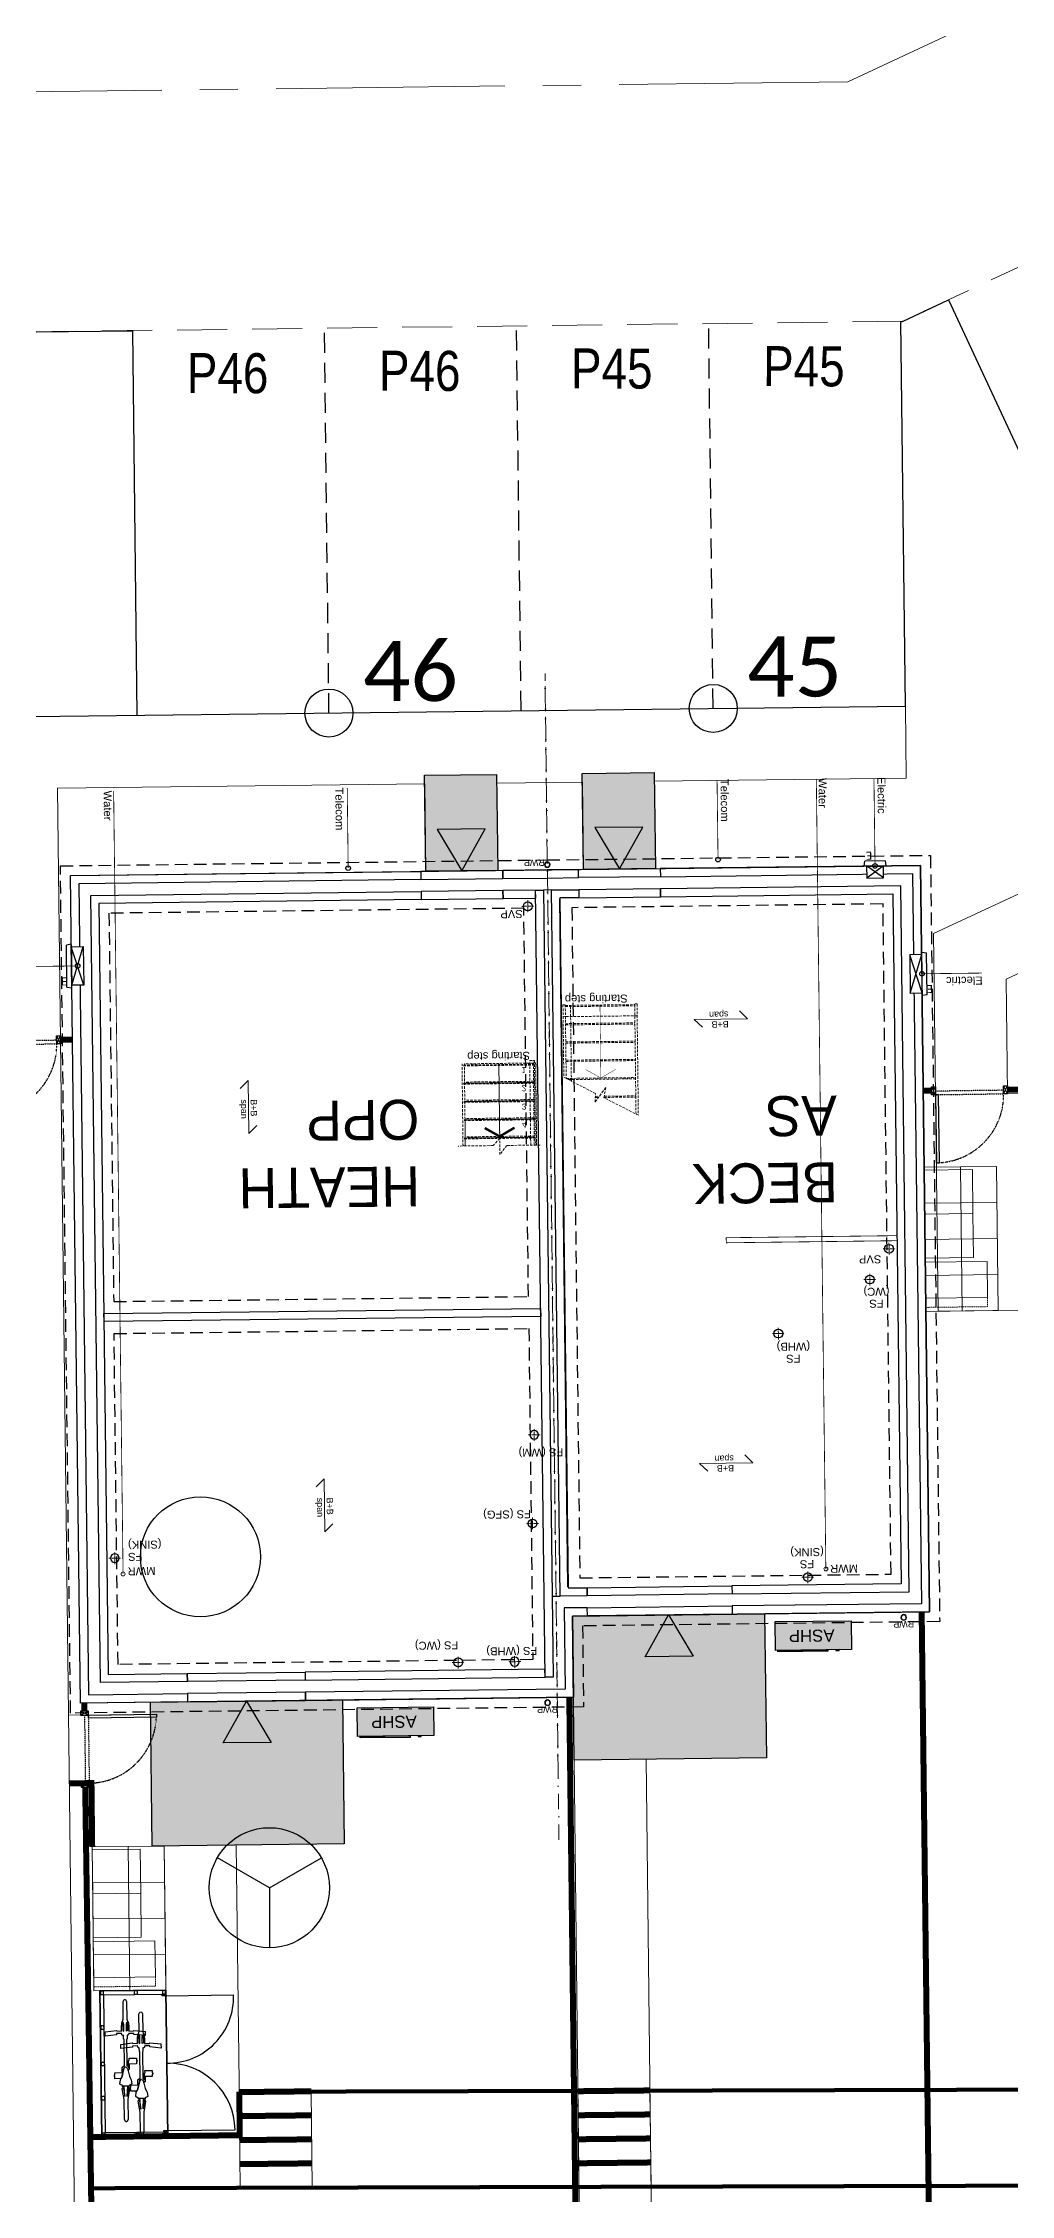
# Model space of a CAD drawing. Extents: x 287880777 to 288144713, y 62793326 to 63089570.
# Drawn here: x 288073657 to 288085748, y 62979388 to 63006275 of the extents above; entities that cross this region are included whole.
import ezdxf
from ezdxf.enums import TextEntityAlignment as Align

# ---------------------------------------------------------------- set-up
doc = ezdxf.new("R2010")
doc.units = 0
doc.set_wipeout_variables(frame=1)
for name, pattern in [('CENTER', [2, 1.25, -0.25, 0.25, -0.25]), ('Dash', [6.35, 3.175, -3.175]), ('DASHDOT', [25.4, 12.7, -6.35, 0, -6.35]), ('DASHED', [1.4, 0.7, -0.7]), ('DASHED2', [0.375, 0.25, -0.125]), ('HIDDEN', [9.525, 6.35, -3.175]), ('XREF - NORTHERN HIGHWAY DESIGN$0$CENTER2', [28.575, 19.05, -3.175, 3.175, -3.175]), ('XREF - NORTHERN HIGHWAY DESIGN$0$DASHED2', [0.375, 0.25, -0.125])]:
    doc.linetypes.add(name, pattern=pattern)
doc.layers.get('0').update_dxf_attribs({"color": 252})
for name, color, linetype in [('drier', 3, 'Continuous'), ('EXP - PEN 1', 1, 'Continuous'), ('NAR DETAIL', 2, 'Continuous'), ('NAR PARKING', 7, 'DASHED2'), ('NAR PATIO', 3, 'Continuous'), ('NAR PRIVATE DRIVE', 6, 'Continuous'), ('NAR PRIVATE PATH HATCH', 8, 'Continuous'), ('NAR ROLLOVERS', 76, 'DASHED'), ('NAR TENURE', 211, 'Continuous'), ('NAR_SUBS_PLANS', 7, 'Continuous'), ('Wain-Blown insulation', 9, 'Continuous'), ('Wain-Centre Line', 10, 'Continuous'), ('Wain-Drainage Foul', 6, 'Continuous'), ('Wain-Drainage Foul Text', 2, 'Continuous'), ('Wain-Electrics', 3, 'Continuous'), ('Wain-Foundation acessories', 9, 'Continuous'), ('Wain-Foundation Line', 9, 'Continuous'), ('Wain-Meter box', 9, 'Continuous'), ('Wain-RWP', 9, 'Continuous'), ('Wain-Services Run (Electric)', 10, 'Continuous'), ('Wain-Services Run (Telecom)', 190, 'Continuous'), ('Wain-Stair 1', 2, 'Continuous'), ('Wain-Stair numbers', 9, 'Continuous'), ('Wain-Wall (Brick Hatch)', 2, 'Continuous'), ('Wain-Wall (Cavity Wall - Internal Leaf)', 4, 'Continuous'), ('Wain-Wall (External)', 4, 'Continuous'), ('Wain-Wall (Internal)', 4, 'Continuous')]:
    doc.layers.add(name, color=color, linetype=linetype)
for name, color, linetype, lineweight in [('EXP - STEPS', 240, 'Continuous', 18), ('NAR BIN STORAGE', 2, 'Continuous', 0), ('NAR CBF', 34, 'FENCELINE2', 0), ('NAR M4(2)', 94, 'Continuous', 30), ('NAR PATHS', 3, 'Continuous', 0), ('Wain-Text', 2, 'Continuous', 25), ('XREF - NORTHERN HIGHWAY DESIGN$0$EXP - HIGHWAY CENTRELINE', 3, 'XREF - NORTHERN HIGHWAY DESIGN$0$CENTER2', 18), ('XREF - NORTHERN HIGHWAY DESIGN$0$EXP - PRIVATE CHANNEL', 3, 'XREF - NORTHERN HIGHWAY DESIGN$0$DASHED2', 9)]:
    doc.layers.add(name, color=color, linetype=linetype, lineweight=lineweight)
for name, color, linetype, true_color in [('NAR DOOR OPENINGS', 140, 'Continuous', 0x00bfff), ('NAR EV CHARGING POINT', 3, 'Continuous', 0x00ff00), ('NAR HOUSE TYPE NAMES', 1, 'Continuous', 0xff0000), ('RL-Fittings', 252, 'Continuous', 0x8f8f8e), ('Wain-Services Run (Water', 145, 'Continuous', 0x3481b8)]:
    doc.layers.add(name, color=color, linetype=linetype, true_color=true_color)
doc.layers.add('Wain-Mains Water Riser', color=152, linetype='Continuous', lineweight=25, true_color=0x2776bb)
doc.layers.add('Wain-Mains Water Riser Text', color=152, linetype='Continuous', lineweight=25, true_color=0x2776bb)
doc.styles.add('DD Arial Narrow', font='ARIALN.TTF', dxfattribs={"height": 100})
doc.styles.get("Standard").update_dxf_attribs({"font": 'arial.ttf'})
doc.styles.add('XREF - ARCHITECT LAYOUT$0$DD Arial Narrow', font='ARIALN.TTF', dxfattribs={"height": 100})
doc.linetypes.add('FENCELINE2', pattern='A,0.25,-0.1,[132,ltypeshp.shx,S=0.1,R=0,X=-0.1,Y=0],-0.1,1', length=1.45)

# ---------------------------------------------------------------- blocks, each defined once
blk = doc.blocks.new('Drainage Pipe')
at = {"linetype": 'CENTER', "lineweight": 13, "ltscale": 20}
for p, q in [((-41681, 78687), (-41831, 78687)), ((-41756, 78762), (-41756, 78612))]:
    blk.add_line(p, q, dxfattribs=at)
blk.add_circle((-41756, 78687), 55)
blk = doc.blocks.new('RWP')
for radius in [35, 31.5]:
    blk.add_circle((35, 35), radius)
blk = doc.blocks.new('Wall mounted meter - Electric (Plan)')
blk.add_wipeout([(-7157, 85115), (-7157, 84635), (-7007, 84635), (-7007, 85115)])
for p, q in [((-7217, 85137), (-7157, 85147)), ((-7217, 85137), (-7217, 84613)), ((-7157, 85147), (-7157, 84603)), ((-7007, 85115), (-7157, 85115)), ((-7007, 84635), (-7007, 85115)), ((-7157, 84603), (-7217, 84613)), ((-7157, 84635), (-7007, 84635))]:
    blk.add_line(p, q)
at = {"color": 9}
for p, q in [((-7157, 85115), (-7007, 84635)), ((-7007, 85115), (-7157, 84635))]:
    blk.add_line(p, q, dxfattribs=at)
at = {"lineweight": 0, "insert": (-7368, 85117), "char_height": 100, "width": 133.81, "attachment_point": 1, "line_spacing_factor": 0.9}
blk.add_mtext('\\A1;\\pi78.42052,t378.42052;{\\fCalibri|b0|i0|c0|p34;E}', dxfattribs=at)
blk = doc.blocks.new('ASHP')
at = {"transparency": 33554457}
h = blk.add_hatch(color=256, dxfattribs=at)
h.dxf.hatch_style = 1
h.paths.add_polyline_path([(548853, -2506), (548853, -2866), (547903, -2866), (547903, -2506)])
at = {"flags": 128}
blk.add_lwpolyline([(548853, -2506), (548853, -2866), (547903, -2866), (547903, -2506)], close=True, dxfattribs=at)
for points in [[(548098, -2496), (548058, -2496), (548058, -2506), (548098, -2506)], [(548199, -2488), (548821, -2488), (548821, -2506), (548199, -2506)]]:
    blk.add_lwpolyline(points, close=True)
at = {"layer": 'Wain-Electrics', "lineweight": 0, "insert": (548112, -2609), "char_height": 150, "width": 2397.38, "attachment_point": 1, "line_spacing_factor": 0.9}
blk.add_mtext('\\A1;ASHP ', dxfattribs=at)
at = {"layer": 'Wain-Text', "lineweight": 0, "insert": (548112, -2609), "char_height": 150, "width": 2397.38, "attachment_point": 1, "line_spacing_factor": 0.9}
blk.add_mtext('\\A1;ASHP ', dxfattribs=at)
blk = doc.blocks.new('Span symbol - Beam & block')
at = {"linetype": 'Continuous', "lineweight": 13}
for p, q in [((-5342, 71790), (-6007, 71790)), ((-6007, 71790), (-5906, 71689)), ((-5442, 71890), (-5342, 71790))]:
    blk.add_line(p, q, dxfattribs=at)
at = {"insert": (-5770, 71896), "char_height": 80, "attachment_point": 1, "line_spacing_factor": 0.9}
blk.add_mtext('B+B\\Pspan', dxfattribs=at)
blk = doc.blocks.new('Stairs (foundation plan)')
at = {"layer": 'Wain-Stair 1', "linetype": 'HIDDEN', "lineweight": 5, "ltscale": 5}
for p, q in [((-460, 1026), (-460, -1)), ((-460, 1026), (-460, -1)), ((-443, 937), (443, 937)), ((-443, 927), (443, 927)), ((-431, 1026), (-431, -1)), ((-431, 912), (-431, 1026)), ((-431, 912), (-431, 1026)), ((-431, 684), (-431, 927)), ((-431, 927), (431, 927)), ((-431, 684), (-431, 927)), ((431, 912), (-431, 912)), ((0, 0), (0, 937)), ((386, 1026), (386, -30)), ((431, 1026), (431, -30)), ((444, -30), (444, 1026)), ((460, -1), (460, 1026)), ((460, 1026), (460, -1)), ((460, 1026), (460, -1)), ((460, 1026), (460, -1)), ((-443, 709), (443, 709)), ((-443, 699), (443, 699)), ((-431, 699), (431, 699)), ((431, 684), (-431, 684)), ((-443, 481), (443, 481)), ((-443, 471), (443, 471)), ((-431, 471), (431, 471)), ((431, 456), (-431, 456)), ((-443, 253), (443, 253)), ((-443, 243), (443, 243)), ((-443, 25), (443, 25)), ((-443, 15), (443, 15)), ((-431, 243), (431, 243)), ((431, 228), (-431, 228)), ((431, 0), (-431, 0)), ((386, -30), (444, -30)), ((431, -1), (460, -1))]:
    blk.add_line(p, q, dxfattribs=at)
for points in [[(504, 1026), (87, 1026), (0, 1140), (0, 937), (-83, 1026), (-522, 1026)], [(0, 912), (0, 0)]]:
    blk.add_lwpolyline(points, dxfattribs=at)
at = {"layer": 'Wain-Stair 1', "linetype": 'HIDDEN', "lineweight": 5, "ltscale": 5, "const_width": 30}
blk.add_lwpolyline([(186, 805), (186, 805), (0, 912), (-186, 805), (-186, 805)], dxfattribs=at)
at = {"layer": 'Wain-Stair 1', "linetype": 'HIDDEN', "lineweight": 5, "ltscale": 5}
for s, p in [('4', (310, 733)), ('3', (310, 506)), ('2', (310, 278)), ('1', (310, 50))]:
    blk.add_text(s, height=75, dxfattribs=at).set_placement(p, align=Align.CENTER)
blk = doc.blocks.new('Stairs Subs (Beckfold)')
at = {"layer": 'Wain-Stair 1', "color": 9, "linetype": 'HIDDEN', "lineweight": 9, "ltscale": 5}
for p, q in [((-925, 0), (-925, 1392)), ((-896, 1377), (-896, 0)), ((-498, 1164), (-896, 1164)), ((-501, 1149), (-896, 1149)), ((-390, 1164), (-429, 1164)), ((-57, 936), (-896, 936)), ((-29, 921), (-896, 921)), ((-94, 955), (-94, 9)), ((-29, 0), (-29, 921)), ((0, 0), (0, 906)), ((-29, 708), (-896, 708)), ((-29, 693), (-896, 693)), ((-29, 480), (-896, 480)), ((-29, 465), (-896, 465)), ((-925, 149), (0, 149)), ((-896, 0), (-925, 0)), ((-29, 252), (-896, 252)), ((-29, 237), (-896, 237)), ((-29, 24), (-896, 24)), ((-29, 9), (-896, 9)), ((0, 0), (-29, 0))]:
    blk.add_line(p, q, dxfattribs=at)
for points in [[(-925, 1392), (-498, 1167), (-522, 1041), (-386, 1221), (-394, 1114), (0, 906)], [(-391, 1149), (-441, 1149)]]:
    blk.add_lwpolyline(points, dxfattribs=at)
at = {"layer": 'Wain-Stair numbers', "color": 253, "const_width": 5}
for points in [[(-276, 814), (-276, 814), (-462, 921), (-649, 814), (-649, 814)], [(-462, 921), (-462, 9)]]:
    blk.add_lwpolyline(points, dxfattribs=at)
at = {"layer": 'Wain-Stair numbers', "color": 9, "insert": (-417, -18), "char_height": 100, "width": 1584.27, "attachment_point": 2, "line_spacing_factor": 0.9}
blk.add_mtext('Starting step ', dxfattribs=at)
blk = doc.blocks.new('Slimline meter box front')
at = {"color": 0, "linetype": 'ByBlock', "lineweight": -2, "transparency": 16777216}
blk.add_wipeout([(62, 206), (271, 206), (271, 356), (62, 356)], dxfattribs=at)
for p, q in [((271, 356), (62, 356)), ((62, 356), (62, 206)), ((271, 206), (271, 356)), ((30, 206), (303, 206)), ((40, 146), (30, 206)), ((40, 146), (293, 146)), ((303, 206), (293, 146))]:
    blk.add_line(p, q, dxfattribs=at)
at = {"color": 9}
for p, q in [((62, 206), (271, 356)), ((62, 356), (271, 206))]:
    blk.add_line(p, q, dxfattribs=at)
at = {"lineweight": 0, "insert": (123, 128), "char_height": 100, "width": 133.81, "attachment_point": 1, "line_spacing_factor": 0.9}
blk.add_mtext('\\A1;\\pi78.42052,t378.42052;{\\fCalibri|b0|i0|c0|p34;E}', dxfattribs=at)
blk = doc.blocks.new('A$Cee92f38c')
at = {"layer": 'NAR M4(2)', "ltscale": 10, "transparency": 33554585}
h = blk.add_hatch(color=256, dxfattribs=at)
h.dxf.hatch_style = 1
h.paths.add_polyline_path([(0, 1.2), (0.9, 1.2), (0.9, 0), (0, 0)])
at = {"layer": 'NAR M4(2)', "ltscale": 0.25}
blk.add_lwpolyline([(0, 1.2), (0, 0), (0.9, 0), (0.9, 1.2)], close=True, dxfattribs=at)
blk = doc.blocks.new('A$C3d9247a0')
at = {"layer": 'NAR DOOR OPENINGS', "transparency": 33554610}
h = blk.add_hatch(color=256, dxfattribs=at)
h.dxf.hatch_style = 1
h.paths.add_polyline_path([(450, 1200), (150, 680), (750, 680)])
at = {"layer": 'NAR DOOR OPENINGS'}
blk.add_lwpolyline([(450, 1200), (150, 680), (750, 680)], close=True, dxfattribs=at)
at = {"layer": 'NAR M4(2)', "ltscale": 10, "transparency": 33554585, "xscale": -1000, "yscale": 1000, "zscale": 1000}
blk.add_blockref('A$Cee92f38c', (900, 0), dxfattribs=at)
blk = doc.blocks.new('A$C324e72f9')
at = {"layer": 'NAR DOOR OPENINGS', "transparency": 33554610}
h = blk.add_hatch(color=256, dxfattribs=at)
h.dxf.hatch_style = 1
h.paths.add_polyline_path([(1200, 0), (900, 520), (1500, 520)])
at = {"layer": 'NAR PRIVATE PATH HATCH', "transparency": 33554597}
h = blk.add_hatch(color=256, dxfattribs=at)
h.dxf.hatch_style = 1
h.paths.add_polyline_path([(2400, 0), (0, 0), (0, 1800), (2400, 1800)])
at = {"layer": 'NAR DOOR OPENINGS'}
blk.add_lwpolyline([(1200, 0), (900, 520), (1500, 520)], close=True, dxfattribs=at)
at = {"layer": 'NAR PATIO'}
blk.add_lwpolyline([(2400, 0), (0, 0), (0, 1800), (2400, 1800)], close=True, dxfattribs=at)
blk = doc.blocks.new('XREF - NORTHERN HIGHWAY DESIGN')
at = {"layer": 'XREF - NORTHERN HIGHWAY DESIGN$0$EXP - HIGHWAY CENTRELINE', "ltscale": 0.15}
blk.add_lwpolyline([(644.044, 272.911), (638.706, 270.425), (627.403, 270.289)], dxfattribs=at)
at = {"layer": 'XREF - NORTHERN HIGHWAY DESIGN$0$EXP - PRIVATE CHANNEL', "ltscale": 2.5}
blk.add_lwpolyline([(645.311, 270.191), (639.387, 267.433), (627.439, 267.289)], dxfattribs=at)
blk = doc.blocks.new('A$Cfbc31330')
at = {"layer": 'RL-Fittings', "ltscale": 0.859024}
for p, q in [((0, 0.288), (0.033, 0.305)), ((0.033, 0.305), (0.301, 0.305)), ((0.301, 0.305), (0.309, 0.305)), ((0.309, 0.305), (0.459, 0.331)), ((0.467, 0.314), (0.351, 0.297)), ((0.351, 0.297), (0.501, 0.306)), ((0.459, 0.331), (0.484, 0.322)), ((0.501, 0.306), (0.467, 0.314)), ((0.484, 0.322), (0.509, 0.331)), ((0.501, 0.322), (0.501, 0.239)), ((0.509, 0.339), (0.526, 0.364)), ((0.509, 0.331), (0.509, 0.339)), ((0.526, 0.364), (0.584, 0.356)), ((0.584, 0.356), (0.601, 0.347)), ((0.601, 0.431), (0.634, 0.431)), ((0.601, 0.347), (0.601, 0.431)), ((0.601, 0.347), (0.634, 0.331)), ((0.634, 0.331), (0.601, 0.347)), ((0.634, 0.439), (0.651, 0.439)), ((0.634, 0.431), (0.634, 0.439)), ((0.634, 0.331), (0.71, 0.314)), ((0.71, 0.314), (0.634, 0.331)), ((0.651, 0.439), (0.651, 0.431)), ((0.651, 0.431), (0.684, 0.431)), ((0.684, 0.431), (0.685, 0.331)), ((0.685, 0.331), (0.76, 0.331)), ((0.71, 0.314), (0.743, 0.306)), ((0.743, 0.306), (0.71, 0.314)), ((0.743, 0.306), (0.76, 0.289)), ((0.76, 0.289), (0.743, 0.306)), ((0.76, 0.331), (0.76, 0.314)), ((0.76, 0.314), (0.776, 0.314)), ((0.776, 0.314), (0.776, 0.297)), ((1.144, 0.298), (1.152, 0.306)), ((1.152, 0.306), (1.202, 0.306)), ((1.194, 0.561), (1.252, 0.561)), ((1.211, 0.402), (1.194, 0.561)), ((1.202, 0.323), (1.227, 0.331)), ((1.202, 0.306), (1.202, 0.323)), ((1.227, 0.402), (1.211, 0.402)), ((1.227, 0.331), (1.227, 0.402)), ((1.252, 0.561), (1.269, 0.402)), ((1.269, 0.402), (1.261, 0.394)), ((1.265, 0.398), (1.261, 0.331)), ((1.261, 0.331), (1.327, 0.331)), ((1.269, 0.314), (1.261, 0.298)), ((1.386, 0.315), (1.269, 0.314)), ((1.327, 0.331), (1.394, 0.323)), ((1.352, 0.298), (1.386, 0.306)), ((1.394, 0.323), (1.394, 0.315)), ((1.394, 0.315), (1.428, 0.306)), ((1.428, 0.306), (1.67, 0.306)), ((1.67, 0.306), (1.698, 0.292)), ((0, 0.272), (0, 0.288)), ((0.033, 0.255), (0, 0.272)), ((0.301, 0.255), (0.033, 0.255)), ((0.309, 0.255), (0.301, 0.255)), ((0.459, 0.23), (0.309, 0.255)), ((0.468, 0.247), (0.351, 0.264)), ((0.351, 0.264), (0.501, 0.255)), ((0.484, 0.239), (0.459, 0.23)), ((0.501, 0.255), (0.468, 0.247)), ((0.509, 0.23), (0.484, 0.239)), ((0.509, 0.222), (0.509, 0.23)), ((0.526, 0.197), (0.509, 0.222)), ((0.584, 0.205), (0.526, 0.197)), ((0.601, 0.214), (0.584, 0.205)), ((0.635, 0.231), (0.601, 0.214)), ((0.71, 0.247), (0.635, 0.231)), ((0.743, 0.256), (0.71, 0.247)), ((0.726, 0.247), (0.718, 0.247)), ((0.726, 0.231), (0.726, 0.247)), ((0.801, 0.231), (0.726, 0.231)), ((0.76, 0.272), (0.743, 0.256)), ((0.76, 0.289), (0.76, 0.281)), ((0.76, 0.281), (0.76, 0.289)), ((0.76, 0.247), (0.76, 0.239)), ((0.776, 0.247), (0.76, 0.247)), ((0.76, 0.239), (0.852, 0.239)), ((0.776, 0.297), (1.144, 0.298)), ((0.776, 0.264), (0.776, 0.247)), ((1.144, 0.264), (0.776, 0.264)), ((0.802, 0.13), (0.801, 0.231)), ((0.835, 0.13), (0.802, 0.13)), ((0.835, 0.122), (0.835, 0.13)), ((0.852, 0.122), (0.835, 0.122)), ((0.852, 0.239), (0.852, 0.231)), ((0.852, 0.231), (0.885, 0.231)), ((0.885, 0.131), (0.852, 0.13)), ((0.852, 0.13), (0.852, 0.122)), ((0.885, 0.231), (0.885, 0.131)), ((1.152, 0.256), (1.144, 0.264)), ((1.202, 0.256), (1.152, 0.256)), ((1.194, 0.001), (1.211, 0.16)), ((1.194, 0), (1.253, 0)), ((1.202, 0.239), (1.202, 0.256)), ((1.227, 0.231), (1.202, 0.239)), ((1.211, 0.16), (1.227, 0.16)), ((1.227, 0.16), (1.227, 0.231)), ((1.269, 0.16), (1.252, 0.001)), ((1.261, 0.298), (1.352, 0.298)), ((1.261, 0.264), (1.352, 0.264)), ((1.269, 0.248), (1.261, 0.264)), ((1.261, 0.231), (1.261, 0.168)), ((1.327, 0.231), (1.261, 0.231)), ((1.261, 0.168), (1.269, 0.16)), ((1.386, 0.248), (1.269, 0.248)), ((1.394, 0.239), (1.327, 0.231)), ((1.352, 0.264), (1.386, 0.256)), ((1.428, 0.256), (1.394, 0.248)), ((1.394, 0.248), (1.394, 0.239)), ((1.67, 0.256), (1.428, 0.256)), ((1.698, 0.271), (1.67, 0.256)), ((1.698, 0.292), (1.698, 0.271))]:
    blk.add_line(p, q, dxfattribs=at)

msp = doc.modelspace()

# ---------------------------------------------------------------- linework, layer by layer
at = {"layer": 'drier'}
for q in [(288075835, 62983602), (288077134, 62983602), (288076484, 62982477)]:
    msp.add_line((288076484, 62983227), q, dxfattribs=at)
msp.add_circle((288076484, 62983227), 750, dxfattribs=at)
at = {"layer": 'EXP - STEPS'}
for p, q in [((288076108, 62980673), (288076121, 62979473)), ((288077008, 62980683), (288077021, 62979483)), ((288080339, 62980684), (288080352, 62979484)), ((288081239, 62980694), (288081252, 62979494))]:
    msp.add_line(p, q, dxfattribs=at)
at = {"layer": 'EXP - STEPS', "const_width": 75}
for points in [[(288077008, 62980683), (288076108, 62980673)], [(288081239, 62980694), (288080339, 62980684)], [(288077011, 62980383), (288076111, 62980373)], [(288081242, 62980394), (288080342, 62980384)], [(288077015, 62980083), (288076115, 62980073)], [(288081245, 62980094), (288080345, 62980084)], [(288077018, 62979783), (288076118, 62979773)], [(288081249, 62979794), (288080349, 62979784)]]:
    msp.add_lwpolyline(points, dxfattribs=at)
at = {"layer": 'NAR BIN STORAGE'}
for points in [[(288084673, 62991643), (288085273, 62991650), (288085266, 62992200), (288084666, 62992193)], [(288084680, 62991093), (288085280, 62991100), (288085273, 62991650), (288084673, 62991643)], [(288084686, 62990593), (288085456, 62990602), (288085450, 62991052), (288084680, 62991043)], [(288074278, 62983152), (288074878, 62983160), (288074872, 62983710), (288074272, 62983702)], [(288074285, 62982602), (288074885, 62982610), (288074878, 62983160), (288074278, 62983152)], [(288074291, 62982102), (288075061, 62982112), (288075055, 62982562), (288074285, 62982552)]]:
    msp.add_lwpolyline(points, close=True, dxfattribs=at)
at = {"layer": 'NAR BIN STORAGE', "linetype": 'Dash', "ltscale": 0.025}
for points in [[(288085456, 62990602), (288085457, 62990487), (288084687, 62990478), (288084686, 62990593)], [(288075061, 62982112), (288075062, 62981997), (288074292, 62981987), (288074291, 62982102)]]:
    msp.add_lwpolyline(points, dxfattribs=at)
at = {"layer": 'NAR CBF', "ltscale": 1200, "transparency": 33554687, "const_width": 75}
for points in [[(288074024, 62993823), (288073877, 62993822)], [(288084757, 62993186), (288084655, 62993185)], [(288085707, 62993197), (288085911, 62993201), (288086047, 62993264)], [(288084633, 62986673), (288084773, 62974987), (288095668, 62973934), (288102012, 62973070), (288102666, 62979028), (288097972, 62989133)], [(288074172, 62985536), (288074173, 62985433)]]:
    msp.add_lwpolyline(points, dxfattribs=at)
at = {"layer": 'NAR CBF', "linetype": 'DASHED', "ltscale": 500, "transparency": 33554687, "const_width": 75}
for points in [[(288074320, 62977419), (288080336, 62976838), (288080231, 62985607)], [(288074271, 62983737), (288074262, 62984534), (288073985, 62984531)], [(288074184, 62984483), (288074289, 62977271)], [(288076108, 62980677), (288076115, 62980134), (288074248, 62980112)]]:
    msp.add_lwpolyline(points, dxfattribs=at)
at = {"layer": 'NAR DETAIL', "linetype": 'DASHED', "ltscale": 0.005, "flags": 128}
for points in [[(288072978, 62993759), (288073828, 62993771), (288073827, 62993815), (288072977, 62993803)], [(288084807, 62993135), (288085657, 62993147), (288085657, 62993191), (288084807, 62993179)], [(288074223, 62985384), (288074234, 62984534), (288074190, 62984533), (288074179, 62985383)]]:
    msp.add_lwpolyline(points, close=True, dxfattribs=at)
at = {"layer": 'NAR DETAIL', "flags": 128}
for points in [[(288073876, 62993872), (288073878, 62993772), (288073828, 62993771), (288073826, 62993871)], [(288084806, 62993235), (288084807, 62993135), (288084757, 62993135), (288084756, 62993235)], [(288084807, 62993135), (288084819, 62992285), (288084857, 62992286), (288084845, 62993136)], [(288085706, 62993247), (288085707, 62993147), (288085657, 62993147), (288085656, 62993247)], [(288074123, 62985383), (288074223, 62985384), (288074223, 62985434), (288074123, 62985433)], [(288074223, 62985384), (288075073, 62985394), (288075074, 62985356), (288074224, 62985346)], [(288074134, 62984483), (288074234, 62984484), (288074234, 62984534), (288074134, 62984533)]]:
    msp.add_lwpolyline(points, close=True, dxfattribs=at)
for points in [[(288073878, 62993772), (288073826, 62993871)], [(288073828, 62993771), (288073876, 62993872)], [(288084807, 62993135), (288084756, 62993235)], [(288084757, 62993135), (288084806, 62993235)], [(288085707, 62993147), (288085656, 62993247)], [(288085657, 62993147), (288085706, 62993247)], [(288074223, 62985434), (288074123, 62985383)], [(288074223, 62985384), (288074123, 62985433)], [(288074234, 62984534), (288074134, 62984483)], [(288074234, 62984484), (288074134, 62984533)]]:
    msp.add_lwpolyline(points, dxfattribs=at)
at = {"layer": 'NAR DETAIL', "ltscale": 0.5}
msp.add_lwpolyline([(288074390, 62980113), (288075215, 62980123), (288075193, 62981948), (288074368, 62981938), (288074390, 62980113)], dxfattribs=at)
msp.add_lwpolyline([(288075215, 62980123), (288074390, 62980113), (288074368, 62981938), (288075193, 62981948)], close=True, dxfattribs=at)
at = {"layer": 'NAR DETAIL', "linetype": 'DASHED', "ltscale": 0.2}
for centre, start, end in [((288072978, 62993759), 273.1996, 0.7798), ((288084807, 62993135), 273.1996, 0.7798), ((288074223, 62985384), 270.6871, 358.2673)]:
    msp.add_arc(centre, 850, start, end, dxfattribs=at)
at = {"layer": 'NAR EV CHARGING POINT'}
for centre in [(288082029, 62997961), (288077229, 62997904)]:
    msp.add_circle(centre, 300, dxfattribs=at)
at = {"layer": 'NAR PARKING', "ltscale": 1000}
for points in [[(288077229, 62997904), (288077172, 63002712)], [(288079629, 62997933), (288079572, 63002741)], [(288082029, 62997961), (288081972, 63002769)]]:
    msp.add_lwpolyline(points, dxfattribs=at)
at = {"layer": 'NAR PATHS'}
for points in [[(288084688, 62990428), (288085588, 62990439), (288085566, 62992238), (288084666, 62992228)], [(288074293, 62981937), (288075193, 62981948), (288075171, 62983748), (288074271, 62983737)]]:
    msp.add_lwpolyline(points, close=True, dxfattribs=at)
for points in [[(288085138, 62990433), (288085116, 62992233)], [(288085571, 62991788), (288084671, 62991778)], [(288085577, 62991338), (288084677, 62991328)], [(288085582, 62990889), (288084682, 62990878)], [(288075001, 62985393), (288073975, 62985381)], [(288081294, 62975740), (288081193, 62984831), (288080293, 62984820), (288080383, 62976733)], [(288074743, 62981943), (288074721, 62983743)], [(288076071, 62983759), (288076115, 62980134), (288075215, 62980123), (288075171, 62983748)], [(288075177, 62983298), (288074277, 62983287)], [(288075182, 62982848), (288074282, 62982837)], [(288075187, 62982398), (288074287, 62982387)]]:
    msp.add_lwpolyline(points, dxfattribs=at)
at = {"layer": 'NAR PRIVATE DRIVE'}
for points in [[(288057974, 63002482), (288058030, 62997678), (288084429, 62997989), (288084372, 63002798), (288084394, 63002798), (288084969, 63003066), (288086995, 62998715), (288087811, 62999095), (288088782, 62997003), (288090045, 62997592), (288090423, 62996779), (288093736, 62998318), (288090356, 63005576)], [(288072429, 62997848), (288072373, 63002654), (288074773, 63002679), (288074829, 62997876)]]:
    msp.add_lwpolyline(points, dxfattribs=at)
at = {"layer": 'NAR ROLLOVERS', "ltscale": 500, "const_width": 50}
for points in [[(288076108, 62980677), (288088201, 62980710), (288099268, 62985850)], [(288074257, 62979472), (288088468, 62979511), (288099774, 62984762)]]:
    msp.add_lwpolyline(points, dxfattribs=at)
at = {"layer": 'NAR TENURE'}
msp.add_circle((288075623, 62987361), 750, dxfattribs=at)
at = {"layer": 'RL-Fittings', "ltscale": 0.859024}
for p, q in [((288075194, 62981878), (288076036, 62981888)), ((288075214, 62980193), (288076056, 62980203))]:
    msp.add_line(p, q, dxfattribs=at)
at = {"layer": 'RL-Fittings', "ltscale": 0.859024, "flags": 128}
for points in [[(288075214, 62980193), (288075215, 62980123), (288074390, 62980113), (288074368, 62981938), (288075193, 62981948), (288075193, 62981898)], [(288075214, 62980173), (288074439, 62980164), (288074418, 62981889), (288075193, 62981898)]]:
    msp.add_lwpolyline(points, dxfattribs=at)
for points in [[(288074373, 62981893), (288074413, 62981894), (288074413, 62981934), (288074373, 62981933), (288074373, 62981893)], [(288074797, 62981898), (288074837, 62981899), (288074837, 62981939), (288074797, 62981938), (288074797, 62981898)], [(288075144, 62981878), (288075143, 62981898), (288075193, 62981898), (288075194, 62981878), (288075144, 62981878)], [(288075148, 62981903), (288075188, 62981903), (288075188, 62981943), (288075148, 62981943), (288075148, 62981903)], [(288074379, 62981460), (288074419, 62981461), (288074418, 62981501), (288074378, 62981500), (288074379, 62981460)], [(288074384, 62981005), (288074424, 62981005), (288074424, 62981045), (288074384, 62981045), (288074384, 62981005)], [(288074389, 62980577), (288074429, 62980577), (288074429, 62980617), (288074389, 62980617), (288074389, 62980577)], [(288074395, 62980119), (288074435, 62980119), (288074434, 62980159), (288074394, 62980159), (288074395, 62980119)], [(288074819, 62980124), (288074859, 62980124), (288074858, 62980164), (288074818, 62980164), (288074819, 62980124)], [(288075164, 62980173), (288075164, 62980193), (288075214, 62980193), (288075214, 62980173), (288075164, 62980173)], [(288075170, 62980128), (288075210, 62980128), (288075209, 62980168), (288075169, 62980168), (288075170, 62980128)]]:
    msp.add_lwpolyline(points, close=True, dxfattribs=at)
at = {"layer": 'RL-Fittings', "ltscale": 0.859024}
for centre, radius, start, end in [((288075216, 62981856), 821, 269.1457, 2.2286), ((288075208, 62980187), 849, 1.0908, 90.2835)]:
    msp.add_arc(centre, radius, start, end, dxfattribs=at)
at = {"layer": 'Wain-Blown insulation', "elevation": 0}
msp.add_lwpolyline([(288080010, 62995693), (288079910, 62995692), (288080016, 62986870), (288080116, 62986871)], close=True, dxfattribs=at)
at = {"layer": 'Wain-Centre Line', "linetype": 'DASHDOT', "lineweight": 15, "ltscale": 15}
msp.add_line((288080092, 62984710, 0), (288079929, 62998276, 0), dxfattribs=at)
at = {"layer": 'Wain-Centre Line', "linetype": 'DASHDOT', "lineweight": 15, "ltscale": 15, "elevation": 0}
msp.add_lwpolyline([(288080102, 62983827), (288079928, 62998399)], dxfattribs=at)
at = {"layer": 'Wain-Foundation Line', "linetype": 'HIDDEN', "ltscale": 25, "elevation": 0}
for points in [[(288074540, 62990551), (288079721, 62990613), (288079663, 62995465), (288074481, 62995403)], [(288080363, 62987098), (288084250, 62987144), (288084150, 62995519), (288080263, 62995472)], [(288074544, 62990151), (288079726, 62990213), (288079775, 62986078), (288074594, 62986016)]]:
    msp.add_lwpolyline(points, close=True, dxfattribs=at)
at = {"layer": 'Wain-Mains Water Riser', "lineweight": 0}
for centre in [(288083436, 62987211, 0), (288074657, 62987147, 0)]:
    msp.add_circle(centre, 25, dxfattribs=at)
at = {"layer": 'Wain-Services Run (Telecom)', "const_width": 10}
msp.add_lwpolyline([(288077469, 62995966), (288077457, 62996966)], dxfattribs=at)
at = {"layer": 'Wain-Services Run (Telecom)', "const_width": 10, "elevation": 0}
msp.add_lwpolyline([(288082089, 62996073), (288082077, 62997063)], dxfattribs=at)
at = {"layer": 'Wain-Services Run (Telecom)'}
for centre in [(288082089, 62996073, 0), (288077469, 62995966)]:
    msp.add_circle(centre, 29, dxfattribs=at)
at = {"layer": 'Wain-Services Run (Water', "const_width": 10, "elevation": 0}
for points in [[(288074657, 62987147), (288074539, 62996931)], [(288083436, 62987211), (288083317, 62997078)]]:
    msp.add_lwpolyline(points, dxfattribs=at)
at = {"layer": 'Wain-Wall (Brick Hatch)', "ltscale": 150}
msp.add_line((288080214, 62986985, 0), (288080111, 62995581, 0), dxfattribs=at)
at = {"layer": 'Wain-Wall (Cavity Wall - Internal Leaf)', "elevation": 0}
for points in [[(288080455, 62986875), (288080116, 62986871), (288080010, 62995693), (288080349, 62995697), (288080350, 62995597), (288080111, 62995594), (288080215, 62986972), (288080453, 62986975)], [(288081371, 62995709), (288080349, 62995697), (288080350, 62995597), (288081372, 62995609)], [(288082264, 62986897), (288084477, 62986923), (288084371, 62995745), (288081371, 62995709), (288081372, 62995609), (288084272, 62995644), (288084376, 62987022), (288082263, 62986997)], [(288082264, 62986897), (288080455, 62986875), (288080453, 62986975), (288082263, 62986997)]]:
    msp.add_lwpolyline(points, close=True, dxfattribs=at)
at = {"layer": 'Wain-Wall (External)'}
for points in [[(288075463, 62985550), (288074123, 62985534), (288073999, 62995873), (288078377, 62995926), (288078378, 62995823), (288074103, 62995772), (288074225, 62985638), (288075462, 62985653)], [(288078378, 62995823), (288079400, 62995835), (288079399, 62995938), (288078377, 62995926)], [(288078380, 62995673), (288078381, 62995573), (288074356, 62995525), (288074472, 62985891), (288075459, 62985903), (288075460, 62985803), (288074373, 62985789), (288074255, 62995624)], [(288079402, 62995685), (288078380, 62995673), (288078381, 62995573), (288079403, 62995586)], [(288076933, 62985820), (288075460, 62985803), (288075459, 62985903), (288076932, 62985920)], [(288075463, 62985550), (288076936, 62985568), (288076935, 62985670), (288075462, 62985653)]]:
    msp.add_lwpolyline(points, close=True, dxfattribs=at)
for points in [[(288079957, 62995945), (288079399, 62995938), (288079400, 62995835)], [(288079400, 62995835), (288079958, 62995842)], [(288079403, 62995586), (288079811, 62995590), (288079810, 62995690), (288079402, 62995685), (288079403, 62995586)]]:
    msp.add_lwpolyline(points, dxfattribs=at)
at = {"layer": 'Wain-Wall (External)', "elevation": 0}
for points in [[(288079958, 62995842), (288080347, 62995847), (288080346, 62995949), (288079957, 62995945)], [(288076935, 62985670), (288076936, 62985568), (288080284, 62985608), (288080271, 62986620), (288080458, 62986623), (288080456, 62986725), (288080168, 62986722), (288080180, 62985709), (288076935, 62985670)], [(288076932, 62985920), (288076933, 62985820), (288079928, 62985856), (288079927, 62985956), (288076932, 62985920)]]:
    msp.add_lwpolyline(points, dxfattribs=at)
for points in [[(288081369, 62995859), (288080347, 62995847), (288080346, 62995949), (288081368, 62995962)], [(288081369, 62995859), (288084519, 62995897), (288084629, 62986775), (288082266, 62986747), (288082267, 62986644), (288084732, 62986674), (288084620, 62996001), (288081368, 62995962)], [(288079810, 62995690), (288079910, 62995692), (288080028, 62985857), (288079928, 62985856)], [(288082267, 62986644), (288080458, 62986623), (288080456, 62986725), (288082266, 62986747)]]:
    msp.add_lwpolyline(points, close=True, dxfattribs=at)
at = {"layer": 'Wain-Wall (External)', "linetype": 'HIDDEN', "ltscale": 25, "const_width": 10, "elevation": 0}
msp.add_lwpolyline([(288084324, 62991311), (288082192, 62991285), (288082191, 62991348), (288084323, 62991374)], close=True, dxfattribs=at)
at = {"layer": 'Wain-Wall (Internal)', "elevation": 0}
msp.add_lwpolyline([(288079874, 62990365), (288074419, 62990300), (288074418, 62990400), (288079873, 62990465)], close=True, dxfattribs=at)

# ---------------------------------------------------------------- block references
at = {"layer": 'NAR DETAIL', "rotation": 180.6871316003041}
for p in [(288631649, 62990268, 0), (288626431, 62989192, 0)]:
    msp.add_blockref('ASHP', p, dxfattribs=at)
at = {"layer": 'NAR EV CHARGING POINT', "ltscale": 0.5, "xscale": 899.9999999999998, "yscale": 899.9999999999998, "zscale": 899.9999999999998, "rotation": 90.68713159721946}
for p in [(288074950, 62980304), (288075148, 62980149)]:
    msp.add_blockref('A$Cfbc31330', p, dxfattribs=at)
at = {"layer": 'NAR M4(2)', "rotation": 180.6871316003041}
for p in [(288081293, 62997161, 0), (288079323, 62997137)]:
    msp.add_blockref('A$C3d9247a0', p, dxfattribs=at)
at = {"layer": 'NAR PATIO', "rotation": 180.6871316003041}
for p in [(288082671, 62986649, 0), (288077399, 62985573)]:
    msp.add_blockref('A$C324e72f9', p, dxfattribs=at)
at = {"layer": 'NAR_SUBS_PLANS', "xscale": -1, "rotation": 180.6871316003041}
msp.add_blockref('Stairs (foundation plan)', (288079351, 62993526, 0), dxfattribs=at)
at = {"layer": 'Wain-Drainage Foul', "lineweight": 0}
for p, rotation in [((288157893, 63038186, 0), 90.68713160030407), ((288162406, 63033907, 0), 90.68713160030407), ((288041289, 63069006, 0), 180.6871316003041), ((288040146, 63068331, 42), 180.6871316003041), ((288122469, 62909597, 0), 0.6871316003040717), ((288040515, 63065288, 0), 180.6871316003041), ((288036147, 63064223, 0), 180.6871316003041)]:
    msp.add_blockref('Drainage Pipe', p, dxfattribs=dict(at, rotation=rotation))
at = {"layer": 'Wain-Drainage Foul', "lineweight": 0, "xscale": -1}
for p, rotation in [((288120601, 63068067, 0), 180.6871316003041), ((288153736, 62946536, 0), 90.68713160030411), ((288120358, 63065233, 0), 180.6871316003041)]:
    msp.add_blockref('Drainage Pipe', p, dxfattribs=dict(at, rotation=rotation))
at = {"layer": 'Wain-Foundation acessories'}
for p, rotation in [((288075590, 63065797, 0), 180.6871316003041), ((288004508, 62986447, 0), 270.6871316003041), ((288075657, 63060250, 0), 180.6871316003041), ((288005458, 62981470, 0), 270.6871316003041)]:
    msp.add_blockref('Span symbol - Beam & block', p, dxfattribs=dict(at, rotation=rotation))
at = {"layer": 'Wain-RWP', "xscale": -1}
for p, rotation in [((288079921, 62996044, 0), 180.6871316003041), ((288084444, 62986570, 0), 0.6871316003041184), ((288079995, 62985504, 0), 0.6871316003041184)]:
    msp.add_blockref('RWP', p, dxfattribs=dict(at, rotation=rotation))
at = {"layer": 'Wain-Stair 1', "rotation": 180.6871316003041}
msp.add_blockref('Stairs Subs (Beckfold)', (288080152, 62994259, 0), dxfattribs=at)

# ---------------------------------------------------------------- texts
at = {"layer": 'NAR EV CHARGING POINT', "char_height": 750, "attachment_point": 1}
for s, insert in [('{\\fCalibri|b0|i0|c0|p34;46}', (288077655, 62998804, -101)), ('{\\fCalibri|b0|i0|c0|p34;45}', (288082454, 62998860, -101))]:
    msp.add_mtext_dynamic_manual_height_columns(s, width=3437.75, gutter_width=50000, heights=[0], dxfattribs=dict(at, insert=insert))
at = {"layer": 'NAR HOUSE TYPE NAMES', "char_height": 500, "attachment_point": 1, "rotation": 180.6871, "style": 'DD Arial Narrow'}
for s, insert in [('{\\fGill Sans MT|b0|i0|c0|p34;BECK\\PAS}', (288083588, 62991792, 0)), ('{\\fGill Sans MT|b0|i0|c0|p34;HEATH\\POPP}', (288078369, 62991741, 0))]:
    msp.add_mtext_dynamic_manual_height_columns(s, width=2588.93, gutter_width=12.5, heights=[0], dxfattribs=dict(at, insert=insert))
at = {"layer": 'NAR PARKING', "char_height": 500, "attachment_point": 3, "rotation": 359.7932, "style": 'XREF - ARCHITECT LAYOUT$0$DD Arial Narrow'}
for s, insert in [('P46', (288076473, 63002399)), ('P46', (288078873, 63002428)), ('P45', (288081272, 63002457)), ('P45', (288083672, 63002485))]:
    msp.add_mtext_dynamic_manual_height_columns(s, width=1066.24, gutter_width=500, heights=[0], dxfattribs=dict(at, insert=insert))
at = {"layer": 'Wain-Drainage Foul Text', "lineweight": 0, "char_height": 100, "rotation": 180.6871, "line_spacing_factor": 0.9}
for s, insert, attachment_point in [('\\A1;{\\fArial|b0|i0|c0|p34;SVP}', (288079370, 62995340, 0), 3), ('\\A1;{\\fArial|b0|i0|c0|p34;SVP}', (288084129, 62991029, 0), 1), ('\\A1;FS (WM)', (288079597, 62988676, 0), 6), ('\\A1;\\pi-79.87722;FS\\P\\pi-202.79673;(SINK) ', (288083209, 62987359, 0), 4)]:
    msp.add_mtext(s, dxfattribs=dict(at, insert=insert, attachment_point=attachment_point))
at = {"layer": 'Wain-Drainage Foul Text', "char_height": 100, "attachment_point": 1, "rotation": 180.6871, "line_spacing_factor": 0.9}
for s, insert in [('\\A1;\\pi-79.87722;FS\\P\\pi-156.13915;(WC)', (288084078, 62990474, 0)), ('\\A1;\\pi-79.87722;FS\\P\\pi-202.72851;(WHB)', (288083040, 62989787, 42))]:
    msp.add_mtext(s, dxfattribs=dict(at, insert=insert))
at = {"layer": 'Wain-Drainage Foul Text', "lineweight": 0, "insert": (288074719, 62987450, 0), "char_height": 100, "width": 535.28, "attachment_point": 6, "rotation": 180.6871, "line_spacing_factor": 0.9}
msp.add_mtext('\\A1;FS \\P(SINK) ', dxfattribs=at)
at = {"layer": 'Wain-Mains Water Riser Text', "lineweight": 0, "char_height": 100, "rotation": 180.6871, "line_spacing_factor": 0.9}
for insert, attachment_point in [((288074894, 62987232, 0), 7), ((288083670, 62987163, 0), 1)]:
    msp.add_mtext('\\pi-168.48568;MWR', dxfattribs=dict(at, insert=insert, attachment_point=attachment_point))
at = {"layer": 'Wain-RWP', "char_height": 80, "rotation": 180.6871, "line_spacing_factor": 0.9}
for insert, attachment_point in [((288079664, 62996072, 0), 9), ((288084409, 62986518, 0), 5), ((288079960, 62985452, 0), 5)]:
    msp.add_mtext('RWP', dxfattribs=dict(at, insert=insert, attachment_point=attachment_point))
at = {"layer": 'Wain-Services Run (Electric)'}
for s, rotation, p in [('Electric', 270.6871, (288084080, 62997104, 0)), ('Electric ', 180.6871, (288085395, 62994612, 0))]:
    msp.add_text(s, height=100, rotation=rotation, dxfattribs=at).set_placement(p)
at = {"layer": 'Wain-Services Run (Telecom)'}
for p in [(288077308, 62996973, 0), (288082120, 62997081, 0)]:
    msp.add_text('Telecom', height=100, rotation=270.6871, dxfattribs=at).set_placement(p)
at = {"layer": 'Wain-Services Run (Water'}
for p in [(288074414, 62996934, 0), (288083344, 62997091, 0)]:
    msp.add_text('Water', height=100, rotation=270.6871, dxfattribs=at).set_placement(p)
at = {"layer": 'Wain-Stair numbers', "insert": (288079349, 62993567, 0), "char_height": 100, "width": 1584.27, "attachment_point": 2, "rotation": 180.6871, "line_spacing_factor": 0.9}
msp.add_mtext('Starting step ', dxfattribs=at)
at = {"layer": 'Wain-Text', "char_height": 100, "attachment_point": 5, "rotation": 180.6871, "line_spacing_factor": 0.9}
for s, insert in [('\\A1;FS (SFG)', (288079453, 62987906, 0)), ('\\A1;FS (WC)', (288078573, 62986268, 0)), ('\\A1;FS (WHB)', (288079513, 62986198, 0))]:
    msp.add_mtext(s, dxfattribs=dict(at, insert=insert))

# ---------------------------------------------------------------- next in the draw order: block references
at = {"layer": 'Wain-Meter box', "xscale": -1, "rotation": 180.6871316003041}
msp.add_blockref('Wall mounted meter - Electric (Plan)', (288080151, 63079698), dxfattribs=at)
at = {"layer": 'Wain-Meter box', "rotation": 180.6871316003041}
msp.add_blockref('Wall mounted meter - Electric (Plan)', (288076463, 63079429, 0), dxfattribs=at)

# ---------------------------------------------------------------- next in the draw order: linework, layer by layer
at = {"layer": 'NAR PATHS'}
msp.add_lwpolyline([(288090423, 62996779), (288090944, 62995657), (288089266, 62994877), (288088883, 62995702), (288088985, 62995749), (288088846, 62996047), (288085688, 62994580), (288085705, 62993147), (288085935, 62993151), (288089669, 62985111), (288092385, 62986372), (288092764, 62985556), (288089232, 62983915), (288086199, 62990446), (288084838, 62990430), (288084781, 62995151), (288087964, 62996629), (288086995, 62998715)], dxfattribs=at)
at = {"layer": 'Wain-Foundation Line', "linetype": 'HIDDEN', "ltscale": 25, "elevation": 0}
msp.add_lwpolyline([(288079956, 62996068), (288084743, 62996126), (288084858, 62986552), (288080397, 62986498), (288080409, 62985486), (288074001, 62985409), (288073874, 62995995), (288079956, 62996068)], dxfattribs=at)
at = {"layer": 'Wain-Services Run (Electric)', "const_width": 10}
msp.add_lwpolyline([(288074088, 62994744), (288072313, 62994723)], dxfattribs=at)
at = {"layer": 'Wain-Services Run (Electric)', "const_width": 10, "elevation": 0}
msp.add_lwpolyline([(288084637, 62994646), (288085385, 62994655)], dxfattribs=at)
at = {"layer": 'Wain-Services Run (Electric)'}
for centre in [(288074088, 62994744), (288084637, 62994646, 0)]:
    msp.add_circle(centre, 29, dxfattribs=at)

# ---------------------------------------------------------------- next in the draw order: block references
at = {"layer": 'Wain-Meter box', "rotation": 180.6871316003041}
msp.add_blockref('Slimline meter box front', (288084214, 62996202, 0), dxfattribs=at)

# ---------------------------------------------------------------- next in the draw order: linework, layer by layer
at = {"layer": 'Defpoints', "elevation": 0}
msp.add_lwpolyline([(288073999, 62995873), (288084620, 62996001), (288084732, 62986674), (288080271, 62986620), (288080284, 62985608), (288074123, 62985534)], close=True, dxfattribs=at)
at = {"layer": 'NAR PATHS'}
msp.add_lwpolyline([(288074072, 62977342), (288073836, 62996964), (288078425, 62997018), (288078438, 62995926), (288079338, 62995937), (288079325, 62997029), (288080394, 62997042), (288080407, 62995950), (288081307, 62995961), (288081294, 62997052), (288084439, 62997089), (288084429, 62997989)], dxfattribs=at)
at = {"layer": 'Wain-Services Run (Electric)', "const_width": 10, "elevation": 0}
msp.add_lwpolyline([(288084050, 62995994), (288084037, 62997087)], dxfattribs=at)
at = {"layer": 'Wain-Services Run (Electric)'}
msp.add_circle((288084050, 62995994, 0), 29, dxfattribs=at)

# ---------------------------------------------------------------- next in the draw order: block references
at = {"layer": 'EXP - PEN 1', "xscale": 1000, "yscale": 1000, "zscale": 1000}
msp.add_blockref('XREF - NORTHERN HIGHWAY DESIGN', (287445006, 62735366), dxfattribs=at)

doc.saveas('drawing.dxf')
